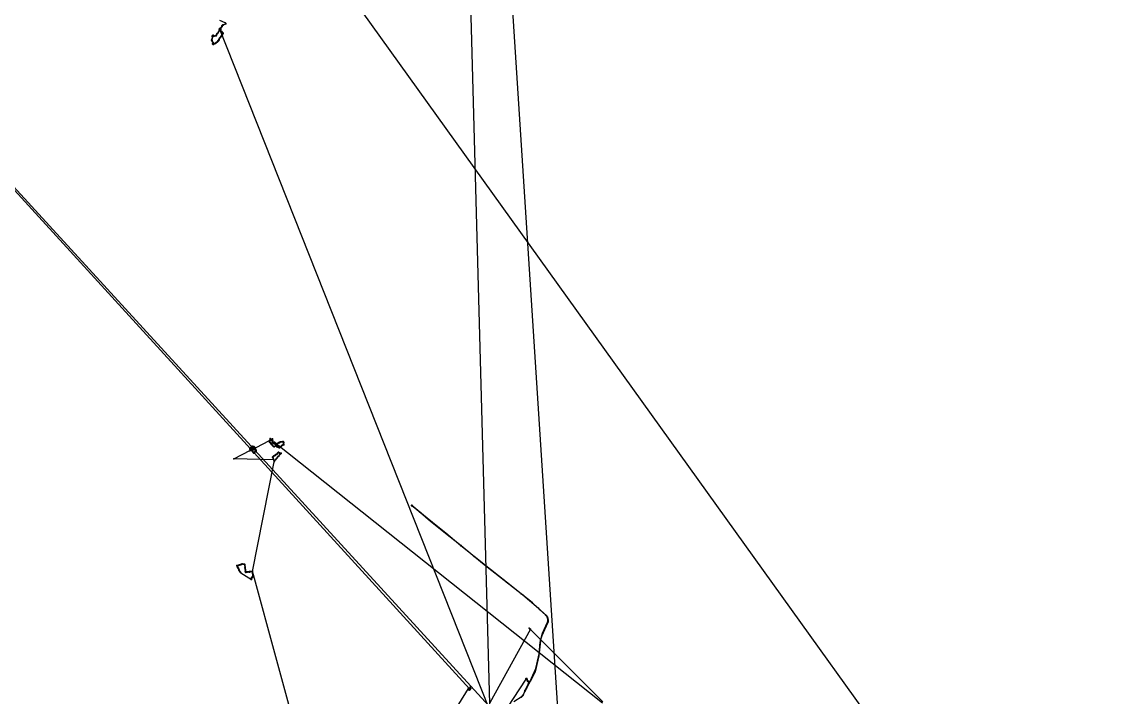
# Model space of a CAD drawing. Header units: metres. Extents: x 534009 to 558760, y 1823984 to 1869097.
# Drawn here: x 546383 to 558443, y 1839034 to 1846535 of the extents above; entities that cross this region are included whole.
import ezdxf

# ---------------------------------------------------------------- set-up
doc = ezdxf.new("R2010")
doc.units = ezdxf.units.M
doc.header["$MEASUREMENT"] = 0
doc.layers.add('Unknown_Line_Type', color=7, linetype='Continuous')
doc.layers.add('Unknown_Point_Feature', color=7, linetype='Continuous')

msp = doc.modelspace()

# ---------------------------------------------------------------- linework, layer by layer
at = {"layer": 'Unknown_Line_Type', "color": 4}
for points in [[(558443, 1835129, 299), (534042, 1869090, 423)], [(539006, 1852659, 613), (551572, 1838939, 401)], [(546779, 1831740, 390), (551346, 1839130, 391), (551358, 1839133, 403), (551367, 1839134, 410), (551371, 1839132, 410), (551366, 1839129, 402), (551364, 1839134, 403), (551363, 1839132, 402), (551366, 1839133, 413), (551358, 1839128, 403), (551359, 1839134, 393), (551350, 1839131, 386), (551362, 1839131, 405), (551362, 1839130, 410), (551360, 1839127, 411), (551360, 1839117, 410), (551358, 1839123, 410), (551352, 1839126, 401), (551364, 1839122, 405), (551357, 1839119, 407), (551356, 1839122, 406), (551357, 1839119, 406), (551360, 1839132, 396), (551360, 1839131, 392), (551359, 1839132, 387), (551363, 1839134, 386), (551367, 1839135, 379), (551362, 1839134, 376), (551361, 1839132, 385), (551358, 1839128, 387), (551363, 1839136, 377), (551366, 1839140, 372), (551361, 1839130, 372), (551358, 1839121, 374), (551357, 1839123, 379), (551352, 1839126, 378), (551351, 1839126, 375), (551349, 1839124, 378), (551345, 1839124, 380), (551356, 1839134, 383), (551359, 1839133, 385), (551354, 1839132, 388), (551360, 1839136, 392), (551359, 1839127, 395), (551354, 1839122, 391), (551354, 1839129, 387), (551358, 1839131, 385), (551364, 1839142, 384), (551367, 1839154, 385), (551351, 1839122, 390), (551354, 1839125, 389), (551360, 1839128, 396), (551358, 1839127, 391), (551361, 1839129, 389), (551365, 1839131, 390), (551362, 1839129, 391), (551356, 1839123, 388), (551362, 1839132, 384), (551353, 1839126, 386), (551356, 1839127, 389), (551361, 1839129, 390), (551366, 1839133, 397), (551364, 1839128, 394), (551359, 1839128, 401), (551361, 1839131, 397), (551366, 1839132, 399), (551363, 1839131, 401), (551364, 1839132, 400), (551360, 1839126, 403), (551362, 1839128, 405), (551361, 1839130, 404), (551359, 1839130, 408), (551359, 1839127, 407), (551360, 1839130, 403), (551354, 1839123, 404), (551358, 1839124, 411), (551364, 1839128, 414), (551360, 1839123, 412), (551360, 1839125, 412), (551364, 1839129, 408), (551357, 1839125, 412), (551352, 1839126, 415), (551357, 1839128, 424), (551358, 1839128, 418), (551360, 1839130, 414), (551355, 1839127, 420), (551357, 1839126, 420), (551358, 1839120, 414), (551358, 1839116, 416), (551358, 1839116, 414), (551361, 1839116, 414), (551362, 1839118, 417), (551362, 1839122, 414), (551356, 1839122, 410), (551360, 1839127, 411), (551367, 1839131, 407), (551361, 1839126, 403), (551361, 1839125, 408), (551362, 1839122, 412), (551355, 1839112, 416), (551355, 1839120, 416), (551356, 1839120, 417), (551358, 1839122, 415), (551357, 1839121, 418), (551361, 1839129, 404), (551358, 1839127, 405), (551359, 1839126, 411), (551357, 1839129, 415), (551353, 1839124, 418), (551355, 1839124, 414), (551357, 1839126, 412), (551356, 1839127, 408), (551356, 1839126, 407), (551357, 1839127, 409), (551359, 1839126, 408), (551359, 1839129, 409), (551355, 1839125, 409), (551356, 1839124, 414), (551360, 1839134, 418), (551362, 1839133, 421), (551360, 1839132, 427), (551359, 1839129, 431), (551359, 1839125, 429), (551362, 1839131, 420), (551362, 1839134, 408), (551363, 1839134, 404), (551364, 1839138, 399), (551363, 1839136, 397), (551362, 1839132, 400), (551358, 1839125, 396), (551357, 1839125, 397), (551355, 1839126, 401), (551358, 1839128, 402), (551357, 1839127, 405), (551356, 1839123, 404), (551353, 1839122, 402), (551357, 1839127, 404), (551358, 1839127, 399), (551355, 1839123, 400), (551359, 1839127, 401), (551358, 1839130, 404), (551358, 1839130, 407), (551359, 1839126, 403), (551354, 1839122, 405), (551355, 1839127, 403), (551356, 1839129, 407), (551356, 1839127, 403), (551357, 1839127, 403), (551362, 1839128, 405), (551361, 1839128, 405), (551359, 1839128, 406), (551358, 1839127, 404), (551355, 1839123, 400), (551355, 1839123, 401), (551358, 1839127, 402), (551358, 1839127, 404), (551360, 1839131, 405), (551357, 1839127, 408), (551358, 1839127, 409), (551360, 1839128, 405), (551355, 1839124, 414), (551354, 1839124, 414), (551357, 1839126, 413), (551357, 1839124, 412), (551358, 1839125, 410), (551361, 1839130, 409), (551359, 1839125, 408), (551358, 1839126, 408), (551357, 1839127, 409), (551356, 1839123, 412), (551355, 1839126, 410), (551361, 1839129, 408), (551360, 1839126, 410), (551359, 1839125, 412), (551361, 1839125, 414), (551359, 1839122, 411), (551356, 1839121, 405), (551359, 1839126, 401), (551360, 1839126, 398), (551359, 1839124, 399), (551358, 1839123, 398), (551361, 1839126, 400), (551361, 1839124, 403), (551361, 1839124, 402), (551361, 1839126, 404), (551363, 1839125, 401), (551362, 1839123, 399), (551362, 1839126, 400), (551362, 1839129, 406), (551361, 1839134, 406), (551363, 1839131, 401), (551362, 1839133, 402), (551361, 1839130, 404), (551360, 1839129, 403), (551359, 1839135, 406), (551361, 1839132, 401), (551358, 1839136, 395), (551360, 1839134, 391), (551362, 1839131, 391), (551359, 1839130, 394), (551361, 1839131, 403), (551359, 1839131, 395), (551358, 1839126, 393), (551356, 1839122, 396), (551363, 1839131, 401), (551365, 1839132, 399), (551364, 1839133, 396), (551364, 1839132, 393), (551364, 1839132, 383), (551366, 1839125, 384), (551366, 1839121, 383), (551361, 1839122, 381), (551365, 1839129, 385), (551358, 1839133, 394), (551356, 1839127, 404), (551350, 1839132, 410), (551350, 1839133, 401), (551354, 1839133, 403), (551358, 1839134, 405), (551357, 1839132, 406), (551358, 1839136, 400), (551360, 1839136, 399), (551354, 1839126, 396), (551359, 1839129, 398), (551358, 1839129, 400), (539008, 1852656, 605)], [(551696, 1848840, 539), (553295, 1824054, 442)], [(551585, 1838963, 410), (551325, 1848508, 425)], [(551572, 1838918, 424), (548581, 1846459, 461), (548577, 1846446, 514), (548578, 1846443, 511), (548577, 1846440, 505), (548577, 1846436, 502), (548575, 1846434, 501), (548573, 1846426, 499), (548568, 1846421, 498), (548565, 1846417, 498), (548560, 1846408, 498), (548555, 1846404, 498), (548552, 1846399, 499), (548549, 1846393, 498), (548547, 1846387, 498), (548545, 1846385, 497), (548542, 1846381, 497), (548542, 1846380, 497), (548537, 1846377, 496), (548535, 1846377, 497), (548535, 1846378, 498), (548528, 1846378, 498), (548521, 1846375, 496), (548517, 1846376, 496), (548514, 1846374, 496), (548510, 1846381, 495), (548509, 1846385, 494), (548509, 1846385, 495), (548504, 1846381, 493), (548503, 1846381, 492), (548501, 1846378, 491), (548501, 1846376, 491), (548500, 1846373, 491), (548500, 1846369, 489), (548502, 1846364, 490), (548502, 1846358, 490), (548500, 1846348, 490), (548499, 1846345, 490), (548495, 1846339, 490), (548493, 1846330, 490), (548492, 1846330, 490), (548493, 1846330, 490), (548495, 1846328, 490), (548498, 1846326, 490), (548499, 1846322, 490), (548499, 1846314, 489), (548499, 1846314, 490), (548504, 1846312, 489), (548508, 1846304, 489), (548508, 1846304, 489), (548508, 1846293, 490), (548504, 1846289, 488), (548509, 1846288, 488), (548508, 1846281, 488), (548512, 1846284, 485), (548515, 1846286, 485), (548516, 1846286, 486), (548513, 1846283, 491), (548524, 1846293, 492), (548527, 1846293, 490), (548534, 1846293, 488), (548535, 1846296, 488), (548542, 1846302, 487), (548543, 1846304, 488), (548551, 1846307, 489), (548553, 1846308, 489), (548554, 1846310, 489), (548557, 1846311, 489), (548562, 1846317, 491), (548563, 1846321, 490), (548565, 1846320, 491), (548565, 1846323, 491), (548571, 1846328, 491), (548570, 1846331, 492), (548574, 1846338, 492), (548575, 1846338, 492), (548575, 1846334, 492), (548574, 1846337, 494), (548573, 1846339, 495), (548577, 1846344, 495), (548582, 1846351, 495), (548587, 1846357, 496), (548587, 1846358, 497), (548589, 1846359, 498), (548595, 1846367, 501), (548596, 1846372, 501), (548602, 1846372, 500), (548600, 1846373, 500), (548603, 1846381, 502), (548605, 1846385, 502), (548609, 1846388, 504), (548608, 1846391, 506), (548612, 1846396, 508), (548614, 1846395, 508), (548614, 1846390, 507), (548614, 1846390, 506), (548615, 1846392, 506), (548611, 1846397, 506), (548613, 1846402, 507), (548615, 1846403, 508), (548620, 1846404, 508), (548621, 1846405, 507), (548620, 1846404, 506), (548622, 1846408, 506), (548619, 1846408, 506), (548617, 1846410, 506), (548614, 1846412, 506), (548611, 1846419, 507), (548609, 1846418, 507), (548605, 1846421, 506), (548605, 1846425, 505), (548606, 1846426, 503), (548606, 1846426, 503), (548603, 1846428, 505), (548598, 1846430, 506), (548591, 1846436, 506), (548592, 1846438, 505), (548590, 1846445, 506), (548589, 1846447, 507), (548586, 1846448, 510), (548589, 1846445, 512), (548593, 1846448, 513), (548594, 1846450, 513), (548594, 1846454, 513), (548595, 1846459, 514), (548596, 1846468, 512), (548597, 1846469, 512), (548603, 1846473, 510), (548606, 1846477, 512), (548608, 1846480, 513), (548610, 1846486, 513), (548606, 1846491, 513), (548606, 1846491, 512), (548606, 1846489, 512), (548611, 1846488, 513), (548611, 1846488, 513), (548609, 1846489, 514), (548613, 1846496, 519), (548616, 1846499, 519), (548617, 1846499, 520), (548621, 1846498, 520), (548622, 1846495, 524), (548625, 1846499, 526), (548649, 1846512, 523), (548650, 1846513, 518), (548651, 1846514, 521), (548650, 1846516, 525), (548644, 1846523, 525), (548584, 1846547, 523)], [(550569, 1834482, 528), (548945, 1840433, 439), (548946, 1840431, 440), (548945, 1840430, 442), (548942, 1840430, 444), (548939, 1840429, 443), (548937, 1840430, 444), (548930, 1840431, 444), (548927, 1840430, 444), (548920, 1840428, 444), (548921, 1840427, 443), (548920, 1840429, 442), (548914, 1840429, 442), (548911, 1840426, 443), (548911, 1840424, 443), (548914, 1840425, 443), (548906, 1840427, 442), (548901, 1840427, 440), (548895, 1840426, 440), (548891, 1840427, 440), (548888, 1840424, 438), (548889, 1840425, 438), (548889, 1840425, 440), (548882, 1840426, 440), (548878, 1840425, 440), (548871, 1840423, 439), (548873, 1840419, 442), (548868, 1840423, 439), (548870, 1840426, 440), (548868, 1840432, 440), (548866, 1840435, 440), (548865, 1840435, 439), (548866, 1840436, 438), (548868, 1840441, 440), (548868, 1840452, 440), (548867, 1840455, 441), (548864, 1840467, 441), (548864, 1840467, 441), (548865, 1840471, 443), (548860, 1840472, 442), (548865, 1840474, 442), (548864, 1840483, 444), (548863, 1840494, 445), (548862, 1840503, 445), (548860, 1840509, 444), (548858, 1840511, 444), (548854, 1840511, 442), (548855, 1840512, 442), (548855, 1840513, 441), (548851, 1840514, 440), (548843, 1840514, 439), (548842, 1840514, 439), (548832, 1840515, 439), (548830, 1840514, 438), (548821, 1840511, 437), (548816, 1840505, 436), (548817, 1840505, 436), (548819, 1840505, 437), (548813, 1840505, 437), (548810, 1840505, 438), (548799, 1840504, 438), (548797, 1840502, 438), (548794, 1840500, 438), (548793, 1840499, 436), (548791, 1840496, 436), (548784, 1840495, 430), (548780, 1840496, 430), (548776, 1840493, 430), (548774, 1840493, 427), (548774, 1840494, 427), (548774, 1840496, 426), (548775, 1840490, 425), (548779, 1840485, 426), (548781, 1840480, 427), (548782, 1840476, 427), (548786, 1840471, 428), (548790, 1840468, 427), (548789, 1840468, 430), (548787, 1840465, 430), (548787, 1840465, 430), (548792, 1840461, 431), (548795, 1840457, 429), (548798, 1840450, 430), (548796, 1840446, 426), (548798, 1840443, 426), (548801, 1840438, 426), (548803, 1840437, 425), (548803, 1840434, 425), (548805, 1840431, 425), (548811, 1840423, 425), (548812, 1840423, 425), (548812, 1840423, 427), (548814, 1840423, 429), (548811, 1840424, 432), (548813, 1840422, 430), (548814, 1840421, 430), (548817, 1840417, 429), (548817, 1840417, 429), (548934, 1840343, 416), (548932, 1840343, 421), (548935, 1840343, 421), (548937, 1840346, 424), (548933, 1840353, 425), (548936, 1840354, 430), (548939, 1840356, 429), (548938, 1840362, 429), (548936, 1840363, 430), (548939, 1840360, 430), (548943, 1840363, 431), (548945, 1840368, 433), (548948, 1840375, 434), (548946, 1840377, 434), (548949, 1840380, 434), (548951, 1840386, 435), (548952, 1840390, 435), (548951, 1840392, 435), (548954, 1840398, 437), (548950, 1840403, 438), (548950, 1840403, 438), (548949, 1840406, 439), (548947, 1840410, 438), (548947, 1840419, 438), (548948, 1840426, 439), (548944, 1840430, 439), (548947, 1840430, 438), (549188, 1841649, 545), (549188, 1841652, 546), (549191, 1841656, 545), (549191, 1841657, 546), (549195, 1841665, 545), (549206, 1841676, 544), (549213, 1841684, 543), (549218, 1841690, 543), (549219, 1841691, 543), (549220, 1841693, 544), (549223, 1841699, 544), (549230, 1841705, 541), (549233, 1841709, 540), (549239, 1841713, 539), (549252, 1841728, 543), (549256, 1841732, 544), (549264, 1841742, 542), (549265, 1841743, 543), (549258, 1841740, 543), (549254, 1841743, 545), (549248, 1841743, 547), (549246, 1841746, 548), (549246, 1841747, 548), (549242, 1841748, 549), (549236, 1841755, 551), (549233, 1841749, 550), (549227, 1841747, 552), (549222, 1841741, 551), (549220, 1841738, 551), (549220, 1841737, 553), (549216, 1841730, 553), (549211, 1841730, 551), (549207, 1841729, 553), (549204, 1841726, 554), (549202, 1841725, 554), (549198, 1841720, 553), (549193, 1841718, 553), (549190, 1841715, 553), (549188, 1841716, 552), (549182, 1841714, 550), (549175, 1841706, 551), (549168, 1841702, 551), (549170, 1841700, 551), (549172, 1841697, 550), (549175, 1841692, 550), (549178, 1841686, 549), (549181, 1841678, 548), (549180, 1841678, 550), (549181, 1841675, 549), (549182, 1841671, 547), (549182, 1841668, 547), (549182, 1841669, 548), (548741, 1841681, 445), (548925, 1841777, 520), (548927, 1841779, 523), (548927, 1841778, 521), (548926, 1841780, 520), (548928, 1841782, 520), (548929, 1841783, 518), (548929, 1841784, 520), (548928, 1841780, 519), (548929, 1841782, 522), (548929, 1841783, 523), (548929, 1841777, 525), (548928, 1841781, 524), (548926, 1841791, 519), (548923, 1841792, 518), (548920, 1841794, 517), (548918, 1841793, 519), (548918, 1841792, 519), (548919, 1841790, 520), (548920, 1841790, 520), (548924, 1841788, 517), (548926, 1841789, 516), (548930, 1841791, 515), (548934, 1841793, 516), (548936, 1841798, 518), (548939, 1841799, 520), (548942, 1841800, 521), (548941, 1841807, 525), (548942, 1841810, 526), (548942, 1841812, 526), (548939, 1841818, 524), (548936, 1841819, 523), (548935, 1841819, 523), (548930, 1841809, 524), (548928, 1841807, 525), (548929, 1841808, 525), (548930, 1841808, 526), (548931, 1841808, 527), (548932, 1841809, 527), (548933, 1841811, 527), (548934, 1841815, 527), (548934, 1841815, 528), (548938, 1841819, 527), (548941, 1841817, 527), (548942, 1841820, 526), (548944, 1841821, 526), (548948, 1841820, 526), (548956, 1841818, 526), (548958, 1841818, 527), (548962, 1841818, 526), (548964, 1841814, 526), (548964, 1841816, 527), (548966, 1841807, 527), (548967, 1841809, 528), (548971, 1841809, 527), (548979, 1841805, 528), (548978, 1841801, 526), (548978, 1841801, 526), (548979, 1841799, 527), (548974, 1841794, 527), (548974, 1841793, 529), (548974, 1841790, 528), (548974, 1841790, 529), (548974, 1841790, 530), (548982, 1841782, 530), (548986, 1841778, 530), (548986, 1841774, 530), (548987, 1841772, 531), (548986, 1841770, 531), (548982, 1841763, 530), (548980, 1841765, 531), (548979, 1841766, 532), (548978, 1841762, 531), (548974, 1841757, 530), (548971, 1841756, 530), (548970, 1841756, 531), (548969, 1841752, 530), (548968, 1841751, 530), (548966, 1841749, 529), (548961, 1841752, 528), (548962, 1841750, 531), (548962, 1841745, 531), (548957, 1841747, 531), (548955, 1841752, 529), (548949, 1841758, 526), (548948, 1841762, 525), (548947, 1841762, 524), (548950, 1841766, 522), (548948, 1841767, 521), (548945, 1841768, 520), (548944, 1841772, 518), (548949, 1841771, 518), (548950, 1841777, 524), (548949, 1841778, 524), (548943, 1841781, 522), (548940, 1841778, 521), (548937, 1841775, 521), (548936, 1841777, 521), (548936, 1841776, 518), (548938, 1841776, 519), (548935, 1841779, 518), (548932, 1841781, 516), (548930, 1841781, 516), (548922, 1841777, 517), (548917, 1841772, 517), (549137, 1841887, 538), (549146, 1841893, 550), (549149, 1841892, 552), (549153, 1841891, 557), (549163, 1841884, 562), (549163, 1841884, 561), (549166, 1841881, 563), (549168, 1841880, 567), (549173, 1841875, 571), (549175, 1841866, 570), (549166, 1841868, 559), (549168, 1841864, 559), (549170, 1841861, 559), (549171, 1841858, 559), (549179, 1841853, 559), (549184, 1841851, 558), (549187, 1841849, 557), (549187, 1841849, 557), (549190, 1841849, 556), (549199, 1841845, 553), (549203, 1841844, 552), (549204, 1841842, 552), (549208, 1841842, 550), (549207, 1841839, 550), (549212, 1841834, 549), (549217, 1841826, 551), (549221, 1841822, 551), (549221, 1841822, 552), (549221, 1841822, 552), (549218, 1841819, 553), (549215, 1841817, 554), (549217, 1841816, 557), (549217, 1841816, 557), (549217, 1841817, 557), (549213, 1841823, 555), (549211, 1841824, 557), (549208, 1841825, 558), (549201, 1841825, 556), (549191, 1841820, 556), (549187, 1841816, 558), (549187, 1841816, 558), (549187, 1841814, 561), (549186, 1841816, 559), (549179, 1841820, 559), (549174, 1841825, 560), (549169, 1841830, 561), (549167, 1841833, 562), (549165, 1841835, 561), (549164, 1841839, 561), (549157, 1841846, 560), (549155, 1841845, 561), (549154, 1841847, 562), (549145, 1841856, 560), (549145, 1841856, 560), (549146, 1841859, 559), (549138, 1841866, 559), (549136, 1841867, 559), (549135, 1841866, 559), (549139, 1841865, 560), (549138, 1841866, 563), (549138, 1841868, 561), (549138, 1841867, 561), (549139, 1841873, 562), (549140, 1841875, 563), (549144, 1841886, 563), (549146, 1841893, 561), (549143, 1841898, 560), (549142, 1841903, 560), (549144, 1841906, 560), (549154, 1841898, 559), (549160, 1841894, 560), (549169, 1841901, 560), (549169, 1841903, 562), (549166, 1841902, 562), (549165, 1841899, 563), (549168, 1841891, 563), (549168, 1841884, 564), (549172, 1841881, 564), (549174, 1841871, 564), (549181, 1841862, 563), (549209, 1841840, 563), (549209, 1841842, 550), (549209, 1841843, 550), (549215, 1841844, 550), (549222, 1841851, 548), (549223, 1841851, 547), (549226, 1841853, 545), (549227, 1841855, 544), (549231, 1841855, 544), (549234, 1841858, 543), (549240, 1841862, 542), (549245, 1841866, 540), (549248, 1841865, 538), (549247, 1841865, 537), (549245, 1841866, 537), (549246, 1841861, 538), (549243, 1841862, 538), (549247, 1841864, 538), (549248, 1841867, 538), (549249, 1841867, 538), (549250, 1841866, 540), (549254, 1841866, 538), (549255, 1841868, 537), (549258, 1841870, 537), (549266, 1841871, 535), (549276, 1841870, 533), (549281, 1841871, 530), (549286, 1841870, 527), (549286, 1841872, 525), (549287, 1841871, 524), (549287, 1841871, 523), (549288, 1841871, 522), (549288, 1841871, 523), (549286, 1841874, 525), (549285, 1841873, 528), (549288, 1841875, 529), (549289, 1841874, 528), (549287, 1841871, 528), (549291, 1841869, 526), (549291, 1841867, 525), (549294, 1841862, 524), (549292, 1841858, 525), (549292, 1841866, 522), (549293, 1841861, 524), (549292, 1841856, 525), (549291, 1841850, 525), (549292, 1841844, 525), (549294, 1841844, 522), (549294, 1841839, 524), (549295, 1841839, 525), (549296, 1841839, 525), (549291, 1841839, 523), (549288, 1841838, 523), (549284, 1841835, 526), (549286, 1841837, 526), (549283, 1841836, 526), (549278, 1841832, 527), (549273, 1841828, 529), (549270, 1841826, 529), (549269, 1841823, 530), (549265, 1841821, 533), (549265, 1841821, 535), (549263, 1841819, 537), (549262, 1841820, 538), (549260, 1841819, 538), (549259, 1841816, 539), (549255, 1841814, 539), (549250, 1841811, 542), (549249, 1841806, 543), (549249, 1841806, 542), (549247, 1841806, 547), (549248, 1841807, 542), (549247, 1841805, 542), (549245, 1841805, 543), (549243, 1841805, 542), (549242, 1841808, 544), (549241, 1841809, 544), (549239, 1841812, 545), (549236, 1841814, 545), (549230, 1841813, 548), (549226, 1841814, 550), (549225, 1841816, 550), (549226, 1841816, 551), (549229, 1841814, 550), (549230, 1841818, 549), (549231, 1841820, 548), (549230, 1841821, 549), (549229, 1841822, 548), (549231, 1841821, 547), (549231, 1841821, 547), (549228, 1841823, 546), (549227, 1841823, 546), (549226, 1841821, 548), (549228, 1841824, 549), (549228, 1841825, 550), (549229, 1841823, 548), (549228, 1841825, 549), (549226, 1841828, 550), (549225, 1841830, 550), (549221, 1841836, 550), (549220, 1841837, 550), (549219, 1841840, 550), (549213, 1841844, 550), (549207, 1841844, 549), (549199, 1841849, 550), (549199, 1841852, 550), (549197, 1841854, 550), (549198, 1841857, 550), (549194, 1841863, 551), (549190, 1841865, 551), (552834, 1838973, 521)], [(551849, 1838987, 416), (551944, 1839045, 416), (551950, 1839053, 416), (551955, 1839061, 416), (552028, 1839207, 419), (552094, 1839353, 424), (552131, 1839517, 432), (552144, 1839648, 436), (552170, 1839745, 438), (552225, 1839870, 435), (552228, 1839881, 435), (552229, 1839886, 434), (552229, 1839892, 434), (552229, 1839899, 434), (552227, 1839905, 434), (552224, 1839912, 434), (552215, 1839936, 433), (552211, 1839941, 433), (552207, 1839945, 433), (552137, 1840008, 434), (552052, 1840086, 438), (551931, 1840183, 441), (551768, 1840312, 448), (551591, 1840452, 451), (551408, 1840597, 452), (551263, 1840717, 457), (551094, 1840855, 463), (551026, 1840912, 468), (550948, 1840973, 469), (550888, 1841023, 472), (550806, 1841090, 478), (550718, 1841163, 484), (550719, 1841164, 486), (550721, 1841161, 482), (550723, 1841157, 480), (550719, 1841157, 479), (550721, 1841160, 478), (550719, 1841161, 480), (550717, 1841160, 481), (550720, 1841161, 477), (550719, 1841162, 477), (550718, 1841160, 479), (550724, 1841158, 483), (550722, 1841158, 481), (550720, 1841159, 481), (550722, 1841161, 480), (550720, 1841161, 476), (550719, 1841163, 476), (550718, 1841163, 475), (550717, 1841164, 475), (550717, 1841164, 476), (550718, 1841165, 475), (550717, 1841164, 477), (550716, 1841166, 478), (550718, 1841167, 478), (550718, 1841167, 477), (550718, 1841167, 476), (550719, 1841165, 478), (550717, 1841165, 478), (550715, 1841164, 478), (550717, 1841165, 477), (550717, 1841164, 477), (550719, 1841162, 477), (550721, 1841159, 477), (550725, 1841156, 477), (550731, 1841152, 478), (550813, 1841086, 476), (550926, 1840991, 466), (551074, 1840873, 462), (551265, 1840718, 454), (551501, 1840525, 449), (551742, 1840335, 444), (551951, 1840170, 438), (552125, 1840023, 428), (552202, 1839951, 422), (552212, 1839940, 418), (552221, 1839928, 418), (552224, 1839923, 418), (552228, 1839911, 418), (552232, 1839892, 418), (552232, 1839886, 418), (552231, 1839880, 418), (552230, 1839873, 418), (552227, 1839865, 418), (552224, 1839857, 418), (552161, 1839715, 421), (552150, 1839683, 422), (552148, 1839672, 423), (552146, 1839660, 423), (552129, 1839494, 426), (552087, 1839317, 425), (552034, 1839216, 421), (552023, 1839201, 420), (552017, 1839204, 420), (551988, 1839233, 421), (551989, 1839238, 419), (551989, 1839241, 419), (551995, 1839240, 420), (551994, 1839239, 422), (551991, 1839234, 426), (551991, 1839234, 426), (552003, 1839213, 424), (552015, 1839198, 423), (552015, 1839194, 423), (552014, 1839190, 423), (552012, 1839186, 424), (552009, 1839181, 424), (551972, 1839109, 427), (551952, 1839059, 428), (551948, 1839052, 428), (551942, 1839046, 428), (551936, 1839040, 428), (551929, 1839034, 428)], [(552838, 1838983, 367), (552019, 1839801, 436), (552029, 1839791, 417), (552035, 1839791, 418), (552034, 1839791, 420), (551585, 1838973, 417)], [(543660, 1826531, 228), (551988, 1839237, 419), (551990, 1839237, 429), (551988, 1839237, 426), (551986, 1839236, 426), (551985, 1839238, 425), (551987, 1839239, 425), (551989, 1839239, 428), (551988, 1839242, 431), (551994, 1839241, 433), (551991, 1839234, 439), (551990, 1839236, 442), (551993, 1839234, 439), (551998, 1839233, 429), (552001, 1839221, 428), (552022, 1839195, 426), (552020, 1839190, 426), (551991, 1839132, 426), (551946, 1839051, 425), (551939, 1839042, 425), (551930, 1839034, 425), (551921, 1839027, 425)]]:
    msp.add_polyline3d(points, dxfattribs=at)
at = {"layer": 'Unknown_Point_Feature'}
for p in [(548568, 1846421, 498), (548573, 1846426, 499), (548575, 1846434, 501), (548577, 1846446, 514), (548577, 1846440, 505), (548577, 1846436, 502), (548578, 1846443, 511), (548581, 1846459, 461), (548586, 1846448, 510), (548589, 1846447, 507), (548589, 1846445, 512), (548590, 1846445, 506), (548591, 1846436, 506), (548592, 1846438, 505), (548593, 1846448, 513), (548594, 1846454, 513), (548594, 1846450, 513), (548595, 1846459, 514), (548596, 1846468, 512), (548597, 1846469, 512), (548598, 1846430, 506), (548603, 1846473, 510), (548603, 1846428, 505), (548605, 1846425, 505), (548605, 1846421, 506), (548606, 1846491, 513), (548606, 1846491, 512), (548606, 1846489, 512), (548606, 1846477, 512), (548606, 1846426, 503), (548606, 1846426, 503), (548608, 1846480, 513), (548609, 1846489, 514), (548610, 1846486, 513), (548611, 1846488, 513), (548611, 1846488, 513), (548613, 1846496, 519), (548616, 1846499, 519), (548617, 1846499, 520), (548621, 1846498, 520), (548622, 1846495, 524), (548625, 1846499, 526), (548644, 1846523, 525), (548649, 1846512, 523), (548650, 1846516, 525), (548650, 1846513, 518), (548651, 1846514, 521), (548492, 1846330, 490), (548493, 1846330, 490), (548493, 1846330, 490), (548495, 1846339, 490), (548495, 1846328, 490), (548498, 1846326, 490), (548499, 1846345, 490), (548499, 1846322, 490), (548499, 1846314, 489), (548499, 1846314, 490), (548500, 1846373, 491), (548500, 1846369, 489), (548500, 1846348, 490), (548501, 1846378, 491), (548501, 1846376, 491), (548502, 1846364, 490), (548502, 1846358, 490), (548503, 1846381, 492), (548504, 1846381, 493), (548504, 1846312, 489), (548508, 1846304, 489), (548508, 1846304, 489), (548509, 1846385, 494), (548509, 1846385, 495), (548510, 1846381, 495), (548514, 1846374, 496), (548517, 1846376, 496), (548521, 1846375, 496), (548528, 1846378, 498), (548535, 1846378, 498), (548535, 1846377, 497), (548537, 1846377, 496), (548542, 1846381, 497), (548542, 1846380, 497), (548542, 1846302, 487), (548543, 1846304, 488), (548545, 1846385, 497), (548547, 1846387, 498), (548549, 1846393, 498), (548551, 1846307, 489), (548552, 1846399, 499), (548553, 1846308, 489), (548554, 1846310, 489), (548555, 1846404, 498), (548557, 1846311, 489), (548560, 1846408, 498), (548562, 1846317, 491), (548563, 1846321, 490), (548565, 1846417, 498), (548565, 1846323, 491), (548565, 1846320, 491), (548570, 1846331, 492), (548571, 1846328, 491), (548573, 1846339, 495), (548574, 1846338, 492), (548574, 1846337, 494), (548575, 1846338, 492), (548575, 1846334, 492), (548577, 1846344, 495), (548582, 1846351, 495), (548587, 1846358, 497), (548587, 1846357, 496), (548589, 1846359, 498), (548595, 1846367, 501), (548596, 1846372, 501), (548600, 1846373, 500), (548602, 1846372, 500), (548603, 1846381, 502), (548605, 1846385, 502), (548608, 1846391, 506), (548609, 1846418, 507), (548609, 1846388, 504), (548611, 1846419, 507), (548611, 1846397, 506), (548612, 1846396, 508), (548613, 1846402, 507), (548614, 1846412, 506), (548614, 1846395, 508), (548614, 1846390, 507), (548614, 1846390, 506), (548615, 1846403, 508), (548615, 1846392, 506), (548617, 1846410, 506), (548619, 1846408, 506), (548620, 1846404, 508), (548620, 1846404, 506), (548621, 1846405, 507), (548622, 1846408, 506), (548504, 1846289, 488), (548508, 1846293, 490), (548508, 1846281, 488), (548509, 1846288, 488), (548512, 1846284, 485), (548513, 1846283, 491), (548515, 1846286, 485), (548516, 1846286, 486), (548524, 1846293, 492), (548527, 1846293, 490), (548534, 1846293, 488), (548535, 1846296, 488), (549135, 1841866, 559), (549136, 1841867, 559), (549137, 1841887, 538), (549138, 1841868, 561), (549138, 1841867, 561), (549138, 1841866, 559), (549138, 1841866, 563), (549139, 1841873, 562), (549139, 1841865, 560), (549140, 1841875, 563), (549142, 1841903, 560), (549143, 1841898, 560), (549144, 1841906, 560), (549144, 1841886, 563), (549145, 1841856, 560), (549145, 1841856, 560), (549146, 1841893, 550), (549146, 1841893, 561), (549146, 1841859, 559), (549149, 1841892, 552), (549153, 1841891, 557), (549154, 1841898, 559), (549154, 1841847, 562), (549155, 1841845, 561), (549157, 1841846, 560), (549160, 1841894, 560), (549163, 1841884, 562), (549163, 1841884, 561), (549164, 1841839, 561), (549165, 1841899, 563), (549166, 1841902, 562), (549166, 1841881, 563), (549166, 1841868, 559), (549168, 1841891, 563), (549168, 1841884, 564), (549168, 1841880, 567), (549168, 1841864, 559), (549169, 1841903, 562), (549169, 1841901, 560), (549170, 1841861, 559), (549171, 1841858, 559), (549172, 1841881, 564), (549173, 1841875, 571), (549174, 1841871, 564), (549175, 1841866, 570), (549179, 1841853, 559), (549181, 1841862, 563), (549184, 1841851, 558), (549187, 1841849, 557), (549187, 1841849, 557), (549190, 1841865, 551), (549190, 1841849, 556), (549194, 1841863, 551), (549197, 1841854, 550), (549198, 1841857, 550), (549199, 1841852, 550), (549199, 1841849, 550), (549199, 1841845, 553), (549203, 1841844, 552), (549204, 1841842, 552), (549207, 1841844, 549), (549207, 1841839, 550), (549208, 1841842, 550), (549209, 1841843, 550), (549209, 1841842, 550), (549209, 1841840, 563), (549213, 1841844, 550), (549215, 1841844, 550), (549219, 1841840, 550), (549220, 1841837, 550), (549222, 1841851, 548), (549223, 1841851, 547), (549226, 1841853, 545), (549227, 1841855, 544), (549231, 1841855, 544), (549234, 1841858, 543), (549240, 1841862, 542), (549243, 1841862, 538), (549245, 1841866, 540), (549245, 1841866, 537), (549246, 1841861, 538), (549247, 1841865, 537), (549247, 1841864, 538), (549248, 1841867, 538), (549248, 1841865, 538), (549249, 1841867, 538), (549250, 1841866, 540), (549254, 1841866, 538), (549255, 1841868, 537), (549258, 1841870, 537), (549266, 1841871, 535), (549276, 1841870, 533), (549281, 1841871, 530), (549285, 1841873, 528), (549286, 1841874, 525), (549286, 1841872, 525), (549286, 1841870, 527), (549286, 1841837, 526), (549287, 1841871, 524), (549287, 1841871, 523), (549287, 1841871, 528), (549288, 1841875, 529), (549288, 1841871, 522), (549288, 1841871, 523), (549288, 1841838, 523), (549289, 1841874, 528), (549291, 1841869, 526), (549291, 1841867, 525), (549291, 1841850, 525), (549291, 1841839, 523), (549292, 1841866, 522), (549292, 1841858, 525), (549292, 1841856, 525), (549292, 1841844, 525), (549293, 1841861, 524), (549294, 1841862, 524), (549294, 1841844, 522), (549294, 1841839, 524), (549295, 1841839, 525), (549296, 1841839, 525), (548917, 1841772, 517), (548918, 1841793, 519), (548918, 1841792, 519), (548919, 1841790, 520), (548920, 1841794, 517), (548920, 1841790, 520), (548922, 1841777, 517), (548923, 1841792, 518), (548924, 1841788, 517), (548925, 1841777, 520), (548926, 1841791, 519), (548926, 1841789, 516), (548926, 1841780, 520), (548927, 1841779, 523), (548927, 1841778, 521), (548928, 1841807, 525), (548928, 1841782, 520), (548928, 1841781, 524), (548928, 1841780, 519), (548929, 1841808, 525), (548929, 1841784, 520), (548929, 1841783, 518), (548929, 1841783, 523), (548929, 1841782, 522), (548929, 1841777, 525), (548930, 1841809, 524), (548930, 1841808, 526), (548930, 1841791, 515), (548930, 1841781, 516), (548931, 1841808, 527), (548932, 1841809, 527), (548932, 1841781, 516), (548933, 1841811, 527), (548934, 1841815, 527), (548934, 1841815, 528), (548934, 1841793, 516), (548935, 1841819, 523), (548935, 1841779, 518), (548936, 1841819, 523), (548936, 1841798, 518), (548936, 1841777, 521), (548936, 1841776, 518), (548937, 1841775, 521), (548938, 1841819, 527), (548938, 1841776, 519), (548939, 1841818, 524), (548939, 1841799, 520), (548940, 1841778, 521), (548941, 1841817, 527), (548941, 1841807, 525), (548942, 1841820, 526), (548942, 1841812, 526), (548942, 1841810, 526), (548942, 1841800, 521), (548943, 1841781, 522), (548944, 1841821, 526), (548944, 1841772, 518), (548945, 1841768, 520), (548947, 1841762, 524), (548948, 1841820, 526), (548948, 1841767, 521), (548948, 1841762, 525), (548949, 1841778, 524), (548949, 1841771, 518), (548949, 1841758, 526), (548950, 1841777, 524), (548950, 1841766, 522), (548955, 1841752, 529), (548956, 1841818, 526), (548957, 1841747, 531), (548958, 1841818, 527), (548961, 1841752, 528), (548962, 1841818, 526), (548962, 1841750, 531), (548962, 1841745, 531), (548964, 1841816, 527), (548964, 1841814, 526), (548966, 1841807, 527), (548966, 1841749, 529), (548967, 1841809, 528), (548968, 1841751, 530), (548969, 1841752, 530), (548970, 1841756, 531), (548971, 1841809, 527), (548971, 1841756, 530), (548974, 1841794, 527), (548974, 1841793, 529), (548974, 1841790, 528), (548974, 1841790, 529), (548974, 1841790, 530), (548974, 1841757, 530), (548978, 1841801, 526), (548978, 1841801, 526), (548978, 1841762, 531), (548979, 1841805, 528), (548979, 1841799, 527), (548979, 1841766, 532), (548980, 1841765, 531), (548982, 1841782, 530), (548982, 1841763, 530), (548986, 1841778, 530), (548986, 1841774, 530), (548986, 1841770, 531), (548987, 1841772, 531), (549165, 1841835, 561), (549167, 1841833, 562), (549169, 1841830, 561), (549174, 1841825, 560), (549179, 1841820, 559), (549186, 1841816, 559), (549187, 1841816, 558), (549187, 1841816, 558), (549187, 1841814, 561), (549188, 1841716, 552), (549191, 1841820, 556), (549193, 1841718, 553), (549198, 1841720, 553), (549201, 1841825, 556), (549202, 1841725, 554), (549204, 1841726, 554), (549207, 1841729, 553), (549208, 1841825, 558), (549211, 1841824, 557), (549211, 1841730, 551), (549212, 1841834, 549), (549213, 1841823, 555), (549215, 1841817, 554), (549216, 1841730, 553), (549217, 1841826, 551), (549217, 1841817, 557), (549217, 1841816, 557), (549217, 1841816, 557), (549218, 1841819, 553), (549220, 1841738, 551), (549220, 1841737, 553), (549221, 1841836, 550), (549221, 1841822, 551), (549221, 1841822, 552), (549221, 1841822, 552), (549222, 1841741, 551), (549225, 1841830, 550), (549225, 1841816, 550), (549226, 1841828, 550), (549226, 1841821, 548), (549226, 1841816, 551), (549226, 1841814, 550), (549227, 1841823, 546), (549227, 1841747, 552), (549228, 1841825, 550), (549228, 1841825, 549), (549228, 1841824, 549), (549228, 1841823, 546), (549229, 1841823, 548), (549229, 1841822, 548), (549229, 1841814, 550), (549230, 1841821, 549), (549230, 1841818, 549), (549230, 1841813, 548), (549231, 1841821, 547), (549231, 1841821, 547), (549231, 1841820, 548), (549233, 1841749, 550), (549236, 1841814, 545), (549236, 1841755, 551), (549239, 1841812, 545), (549241, 1841809, 544), (549242, 1841808, 544), (549242, 1841748, 549), (549243, 1841805, 542), (549245, 1841805, 543), (549246, 1841747, 548), (549246, 1841746, 548), (549247, 1841806, 547), (549247, 1841805, 542), (549248, 1841807, 542), (549248, 1841743, 547), (549249, 1841806, 543), (549249, 1841806, 542), (549250, 1841811, 542), (549252, 1841728, 543), (549254, 1841743, 545), (549255, 1841814, 539), (549256, 1841732, 544), (549258, 1841740, 543), (549259, 1841816, 539), (549260, 1841819, 538), (549262, 1841820, 538), (549263, 1841819, 537), (549264, 1841742, 542), (549265, 1841821, 533), (549265, 1841821, 535), (549265, 1841743, 543), (549269, 1841823, 530), (549270, 1841826, 529), (549273, 1841828, 529), (549278, 1841832, 527), (549283, 1841836, 526), (549284, 1841835, 526), (548741, 1841681, 445), (549168, 1841702, 551), (549170, 1841700, 551), (549172, 1841697, 550), (549175, 1841706, 551), (549175, 1841692, 550), (549178, 1841686, 549), (549180, 1841678, 550), (549181, 1841678, 548), (549181, 1841675, 549), (549182, 1841714, 550), (549182, 1841671, 547), (549182, 1841669, 548), (549182, 1841668, 547), (549188, 1841652, 546), (549188, 1841649, 545), (549190, 1841715, 553), (549191, 1841657, 546), (549191, 1841656, 545), (549195, 1841665, 545), (549206, 1841676, 544), (549213, 1841684, 543), (549218, 1841690, 543), (549219, 1841691, 543), (549220, 1841693, 544), (549223, 1841699, 544), (549230, 1841705, 541), (549233, 1841709, 540), (549239, 1841713, 539), (550715, 1841164, 478), (550716, 1841166, 478), (550717, 1841165, 478), (550717, 1841165, 477), (550717, 1841164, 475), (550717, 1841164, 476), (550717, 1841164, 477), (550717, 1841164, 477), (550717, 1841160, 481), (550718, 1841167, 478), (550718, 1841167, 477), (550718, 1841167, 476), (550718, 1841165, 475), (550718, 1841163, 484), (550718, 1841163, 475), (550718, 1841160, 479), (550719, 1841165, 478), (550719, 1841164, 486), (550719, 1841163, 476), (550719, 1841162, 477), (550719, 1841162, 477), (550719, 1841161, 480), (550719, 1841157, 479), (550720, 1841161, 477), (550720, 1841161, 476), (550720, 1841159, 481), (550721, 1841161, 482), (550721, 1841160, 478), (550721, 1841159, 477), (550722, 1841161, 480), (550722, 1841158, 481), (550723, 1841157, 480), (550724, 1841158, 483), (550725, 1841156, 477), (550731, 1841152, 478), (550806, 1841090, 478), (550813, 1841086, 476), (550888, 1841023, 472), (550926, 1840991, 466), (550948, 1840973, 469), (551026, 1840912, 468), (551074, 1840873, 462), (551094, 1840855, 463), (551263, 1840717, 457), (551265, 1840718, 454), (548821, 1840511, 437), (548830, 1840514, 438), (548832, 1840515, 439), (548842, 1840514, 439), (548843, 1840514, 439), (548851, 1840514, 440), (548854, 1840511, 442), (548855, 1840513, 441), (548855, 1840512, 442), (548858, 1840511, 444), (551408, 1840597, 452), (551501, 1840525, 449), (548774, 1840496, 426), (548774, 1840494, 427), (548774, 1840493, 427), (548775, 1840490, 425), (548776, 1840493, 430), (548779, 1840485, 426), (548780, 1840496, 430), (548781, 1840480, 427), (548782, 1840476, 427), (548784, 1840495, 430), (548786, 1840471, 428), (548787, 1840465, 430), (548787, 1840465, 430), (548789, 1840468, 430), (548790, 1840468, 427), (548791, 1840496, 436), (548792, 1840461, 431), (548793, 1840499, 436), (548794, 1840500, 438), (548795, 1840457, 429), (548796, 1840446, 426), (548797, 1840502, 438), (548798, 1840450, 430), (548798, 1840443, 426), (548799, 1840504, 438), (548801, 1840438, 426), (548803, 1840437, 425), (548803, 1840434, 425), (548805, 1840431, 425), (548810, 1840505, 438), (548811, 1840424, 432), (548811, 1840423, 425), (548812, 1840423, 425), (548812, 1840423, 427), (548813, 1840505, 437), (548813, 1840422, 430), (548814, 1840423, 429), (548814, 1840421, 430), (548816, 1840505, 436), (548817, 1840505, 436), (548817, 1840417, 429), (548817, 1840417, 429), (548819, 1840505, 437), (548860, 1840509, 444), (548860, 1840472, 442), (548862, 1840503, 445), (548863, 1840494, 445), (548864, 1840483, 444), (548864, 1840467, 441), (548864, 1840467, 441), (548865, 1840474, 442), (548865, 1840471, 443), (548865, 1840435, 439), (548866, 1840436, 438), (548866, 1840435, 440), (548867, 1840455, 441), (548868, 1840452, 440), (548868, 1840441, 440), (548868, 1840432, 440), (548868, 1840423, 439), (548870, 1840426, 440), (548871, 1840423, 439), (548873, 1840419, 442), (548878, 1840425, 440), (548882, 1840426, 440), (548888, 1840424, 438), (548889, 1840425, 438), (548889, 1840425, 440), (548891, 1840427, 440), (548895, 1840426, 440), (548901, 1840427, 440), (548906, 1840427, 442), (548911, 1840426, 443), (548911, 1840424, 443), (548914, 1840429, 442), (548914, 1840425, 443), (548920, 1840429, 442), (548920, 1840428, 444), (548921, 1840427, 443), (548927, 1840430, 444), (548930, 1840431, 444), (548937, 1840430, 444), (548939, 1840429, 443), (548942, 1840430, 444), (548944, 1840430, 439), (548945, 1840433, 439), (548945, 1840430, 442), (548946, 1840431, 440), (548947, 1840430, 438), (548947, 1840419, 438), (548947, 1840410, 438), (548948, 1840426, 439), (548949, 1840406, 439), (548950, 1840403, 438), (548950, 1840403, 438), (548951, 1840392, 435), (548952, 1840390, 435), (548954, 1840398, 437), (551591, 1840452, 451), (548932, 1840343, 421), (548933, 1840353, 425), (548934, 1840343, 416), (548935, 1840343, 421), (548936, 1840363, 430), (548936, 1840354, 430), (548937, 1840346, 424), (548938, 1840362, 429), (548939, 1840360, 430), (548939, 1840356, 429), (548943, 1840363, 431), (548945, 1840368, 433), (548946, 1840377, 434), (548948, 1840375, 434), (548949, 1840380, 434), (548951, 1840386, 435), (551742, 1840335, 444), (551768, 1840312, 448), (551931, 1840183, 441), (551951, 1840170, 438), (552052, 1840086, 438), (552125, 1840023, 428), (552137, 1840008, 434), (552202, 1839951, 422), (552207, 1839945, 433), (552211, 1839941, 433), (552212, 1839940, 418), (552215, 1839936, 433), (552221, 1839928, 418), (552224, 1839923, 418), (552224, 1839912, 434), (552228, 1839911, 418), (552019, 1839801, 436), (552029, 1839791, 417), (552034, 1839791, 420), (552035, 1839791, 418), (552224, 1839857, 418), (552225, 1839870, 435), (552227, 1839905, 434), (552227, 1839865, 418), (552228, 1839881, 435), (552229, 1839899, 434), (552229, 1839892, 434), (552229, 1839886, 434), (552230, 1839873, 418), (552231, 1839880, 418), (552232, 1839892, 418), (552232, 1839886, 418), (552148, 1839672, 423), (552150, 1839683, 422), (552161, 1839715, 421), (552170, 1839745, 438), (552144, 1839648, 436), (552146, 1839660, 423), (552129, 1839494, 426), (552131, 1839517, 432), (552087, 1839317, 425), (552094, 1839353, 424), (551985, 1839238, 425), (551986, 1839236, 426), (551987, 1839239, 425), (551988, 1839242, 431), (551988, 1839237, 419), (551988, 1839237, 426), (551988, 1839233, 421), (551989, 1839241, 419), (551989, 1839239, 428), (551989, 1839238, 419), (551990, 1839237, 429), (551990, 1839236, 442), (551991, 1839234, 439), (551991, 1839234, 426), (551991, 1839234, 426), (551993, 1839234, 439), (551994, 1839241, 433), (551994, 1839239, 422), (551995, 1839240, 420), (551998, 1839233, 429), (552001, 1839221, 428), (552003, 1839213, 424), (552012, 1839186, 424), (552014, 1839190, 423), (552015, 1839198, 423), (552015, 1839194, 423), (552017, 1839204, 420), (552020, 1839190, 426), (552022, 1839195, 426), (552023, 1839201, 420), (552028, 1839207, 419), (552034, 1839216, 421), (551345, 1839124, 380), (551346, 1839130, 391), (551349, 1839124, 378), (551350, 1839133, 401), (551350, 1839132, 410), (551350, 1839131, 386), (551351, 1839126, 375), (551351, 1839122, 390), (551352, 1839126, 401), (551352, 1839126, 378), (551352, 1839126, 415), (551353, 1839126, 386), (551353, 1839124, 418), (551353, 1839122, 402), (551354, 1839133, 403), (551354, 1839132, 388), (551354, 1839129, 387), (551354, 1839126, 396), (551354, 1839125, 389), (551354, 1839124, 414), (551354, 1839123, 404), (551354, 1839122, 391), (551354, 1839122, 405), (551355, 1839127, 420), (551355, 1839127, 403), (551355, 1839126, 401), (551355, 1839126, 410), (551355, 1839125, 409), (551355, 1839124, 414), (551355, 1839124, 414), (551355, 1839123, 400), (551355, 1839123, 400), (551355, 1839123, 401), (551355, 1839120, 416), (551355, 1839112, 416), (551356, 1839134, 383), (551356, 1839129, 407), (551356, 1839127, 389), (551356, 1839127, 408), (551356, 1839127, 403), (551356, 1839127, 404), (551356, 1839126, 407), (551356, 1839124, 414), (551356, 1839123, 388), (551356, 1839123, 404), (551356, 1839123, 412), (551356, 1839122, 406), (551356, 1839122, 410), (551356, 1839122, 396), (551356, 1839121, 405), (551356, 1839120, 417), (551357, 1839132, 406), (551357, 1839129, 415), (551357, 1839128, 424), (551357, 1839127, 409), (551357, 1839127, 405), (551357, 1839127, 404), (551357, 1839127, 403), (551357, 1839127, 408), (551357, 1839127, 409), (551357, 1839126, 420), (551357, 1839126, 412), (551357, 1839126, 413), (551357, 1839125, 412), (551357, 1839125, 397), (551357, 1839124, 412), (551357, 1839123, 379), (551357, 1839121, 418), (551357, 1839119, 407), (551357, 1839119, 406), (551358, 1839136, 395), (551358, 1839136, 400), (551358, 1839134, 405), (551358, 1839133, 403), (551358, 1839133, 394), (551358, 1839131, 385), (551358, 1839130, 404), (551358, 1839130, 407), (551358, 1839129, 400), (551358, 1839128, 403), (551358, 1839128, 387), (551358, 1839128, 418), (551358, 1839128, 402), (551358, 1839127, 391), (551358, 1839127, 405), (551358, 1839127, 399), (551358, 1839127, 404), (551358, 1839127, 402), (551358, 1839127, 404), (551358, 1839127, 409), (551358, 1839126, 408), (551358, 1839126, 393), (551358, 1839125, 396), (551358, 1839125, 410), (551358, 1839124, 411), (551358, 1839123, 410), (551358, 1839123, 398), (551358, 1839122, 415), (551358, 1839121, 374), (551358, 1839120, 414), (551358, 1839116, 416), (551358, 1839116, 414), (551359, 1839135, 406), (551359, 1839134, 393), (551359, 1839133, 385), (551359, 1839132, 387), (551359, 1839131, 395), (551359, 1839130, 408), (551359, 1839130, 394), (551359, 1839129, 409), (551359, 1839129, 431), (551359, 1839129, 398), (551359, 1839128, 401), (551359, 1839128, 406), (551359, 1839127, 395), (551359, 1839127, 407), (551359, 1839127, 401), (551359, 1839126, 411), (551359, 1839126, 408), (551359, 1839126, 403), (551359, 1839126, 401), (551359, 1839125, 429), (551359, 1839125, 408), (551359, 1839125, 412), (551359, 1839124, 399), (551359, 1839122, 411), (551360, 1839136, 392), (551360, 1839136, 399), (551360, 1839134, 418), (551360, 1839134, 391), (551360, 1839132, 396), (551360, 1839132, 427), (551360, 1839131, 392), (551360, 1839131, 405), (551360, 1839130, 403), (551360, 1839130, 414), (551360, 1839129, 403), (551360, 1839128, 396), (551360, 1839128, 405), (551360, 1839127, 411), (551360, 1839127, 411), (551360, 1839126, 403), (551360, 1839126, 410), (551360, 1839126, 398), (551360, 1839125, 412), (551360, 1839123, 412), (551360, 1839117, 410), (551361, 1839134, 406), (551361, 1839132, 385), (551361, 1839132, 401), (551361, 1839131, 397), (551361, 1839131, 403), (551361, 1839130, 372), (551361, 1839130, 404), (551361, 1839130, 409), (551361, 1839130, 404), (551361, 1839129, 389), (551361, 1839129, 390), (551361, 1839129, 404), (551361, 1839129, 408), (551361, 1839128, 405), (551361, 1839126, 403), (551361, 1839126, 400), (551361, 1839126, 404), (551361, 1839125, 408), (551361, 1839125, 414), (551361, 1839124, 403), (551361, 1839124, 402), (551361, 1839122, 381), (551361, 1839116, 414), (551362, 1839134, 376), (551362, 1839134, 408), (551362, 1839133, 421), (551362, 1839133, 402), (551362, 1839132, 384), (551362, 1839132, 400), (551362, 1839131, 405), (551362, 1839131, 420), (551362, 1839131, 391), (551362, 1839130, 410), (551362, 1839129, 391), (551362, 1839129, 406), (551362, 1839128, 405), (551362, 1839128, 405), (551362, 1839126, 400), (551362, 1839123, 399), (551362, 1839122, 414), (551362, 1839122, 412), (551362, 1839118, 417), (551363, 1839136, 377), (551363, 1839136, 397), (551363, 1839134, 386), (551363, 1839134, 404), (551363, 1839132, 402), (551363, 1839131, 401), (551363, 1839131, 401), (551363, 1839131, 401), (551363, 1839125, 401), (551364, 1839142, 384), (551364, 1839138, 399), (551364, 1839134, 403), (551364, 1839133, 396), (551364, 1839132, 400), (551364, 1839132, 393), (551364, 1839132, 383), (551364, 1839129, 408), (551364, 1839128, 394), (551364, 1839128, 414), (551364, 1839122, 405), (551365, 1839132, 399), (551365, 1839131, 390), (551365, 1839129, 385), (551366, 1839140, 372), (551366, 1839133, 413), (551366, 1839133, 397), (551366, 1839132, 399), (551366, 1839129, 402), (551366, 1839125, 384), (551366, 1839121, 383), (551367, 1839154, 385), (551367, 1839135, 379), (551367, 1839134, 410), (551367, 1839131, 407), (551371, 1839132, 410), (551972, 1839109, 427), (551991, 1839132, 426), (552009, 1839181, 424), (551930, 1839034, 425), (551936, 1839040, 428), (551939, 1839042, 425), (551942, 1839046, 428), (551944, 1839045, 416), (551946, 1839051, 425), (551948, 1839052, 428), (551950, 1839053, 416), (551952, 1839059, 428), (551955, 1839061, 416)]:
    msp.add_point(p, dxfattribs=at)

doc.saveas('drawing.dxf')
